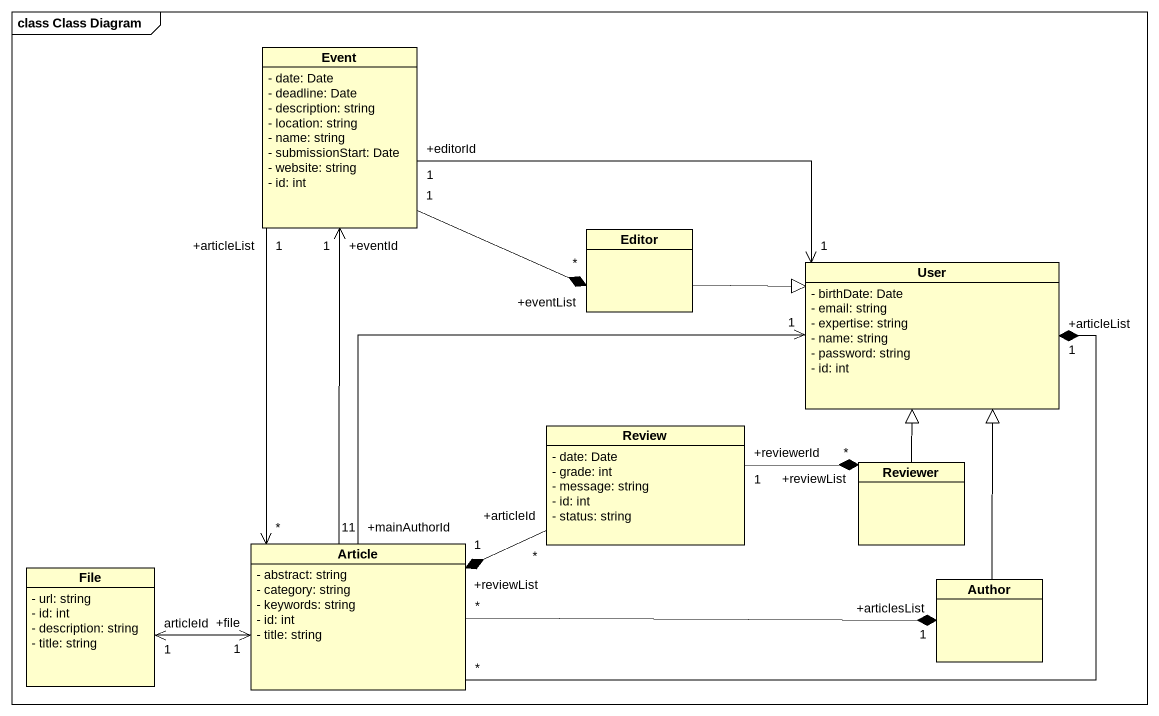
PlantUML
@startuml
mainframe class Class Diagram
hide circle
hide empty members
skinparam classAttributeIconSize 0
class Event {
  - date: Date
  - deadline: Date
  - description: string
  - location: string
  - name: string
  - submissionStart: Date
  - website: string
  - id: int
}
class Editor
class User {
  - birthDate: Date
  - email: string
  - expertise: string
  - name: string
  - password: string
  - id: int
}
class Review {
  - date: Date
  - grade: int
  - message: string
  - id: int
  - status: string
}
class Reviewer
class Article {
  - abstract: string
  - category: string
  - keywords: string
  - id: int
  - title: string
}
class "File" as File_ {
  - url: string
  - id: int
  - description: string
  - title: string
}
class Author
Event "1" -right-* "+eventList\n*" Editor
Event "+editorId\n1" -right-> "1" User
Event "+articleList\n1" --> "*" Article
Editor -right-|> User
Review "+reviewerId\n1" -right-* "+reviewList\n*" Reviewer
Review "+articleId\n*" -left-* "+reviewList\n1" Article
Reviewer -up-|> User
Article "1" -up-> "+eventId\n1" Event
Article "+mainAuthorId\n1" -right-> "1" User
Article "*" -right-* "+articleList\n1" User
Article "+file\n1" <-left-> "articleId\n1" File_
Article "*" -right-* "+articlesList\n1" Author
Author -up-|> User
@enduml
